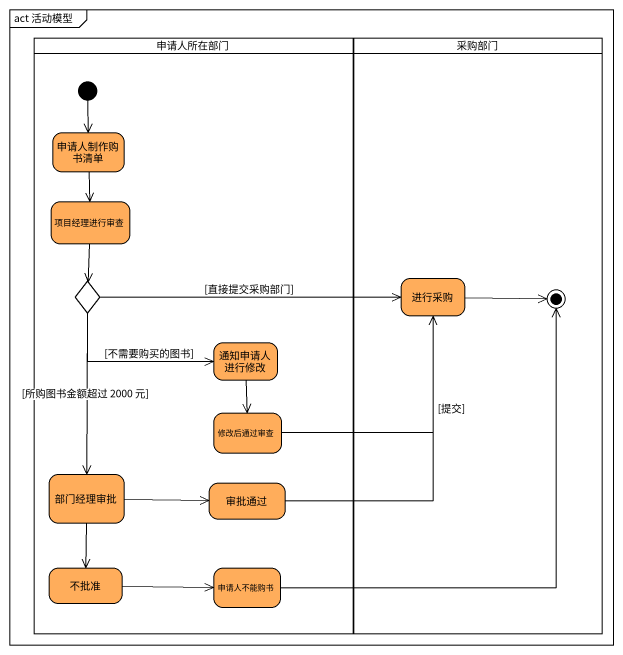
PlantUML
@startuml
mainframe act 活动模型
hide empty description
state 申请人所在部门 <<partition>> {
  state 申请人制作购书清单 #FFAD5B
  state 项目经理进行审查 #FFAD5B
  state choice1 <<choice>>
  state 通知申请人进行修改 #FFAD5B
  state 修改后通过审查 #FFAD5B
  state 部门经理审批 #FFAD5B
  state 审批通过 #FFAD5B
  state 不批准 #FFAD5B
  state 申请人不能购书 #FFAD5B
  [*] --> 申请人制作购书清单
}
state 采购部门 <<partition>> {
  state 进行采购 #FFAD5B
  state final1 <<end>>
}
申请人制作购书清单 --> 项目经理进行审查
项目经理进行审查 --> choice1
choice1 -right-> 进行采购 : [直接提交采购部门]
choice1 -right-> 通知申请人进行修改 : [不需要购买的图书]
choice1 --> 部门经理审批 : [所购图书金额超过 2000 元]
进行采购 -right-> final1
通知申请人进行修改 --> 修改后通过审查
修改后通过审查 -up-> 进行采购
部门经理审批 -right-> 审批通过
部门经理审批 --> 不批准
审批通过 -up-> 进行采购 : [提交]
不批准 -right-> 申请人不能购书
申请人不能购书 -up-> final1
@enduml
